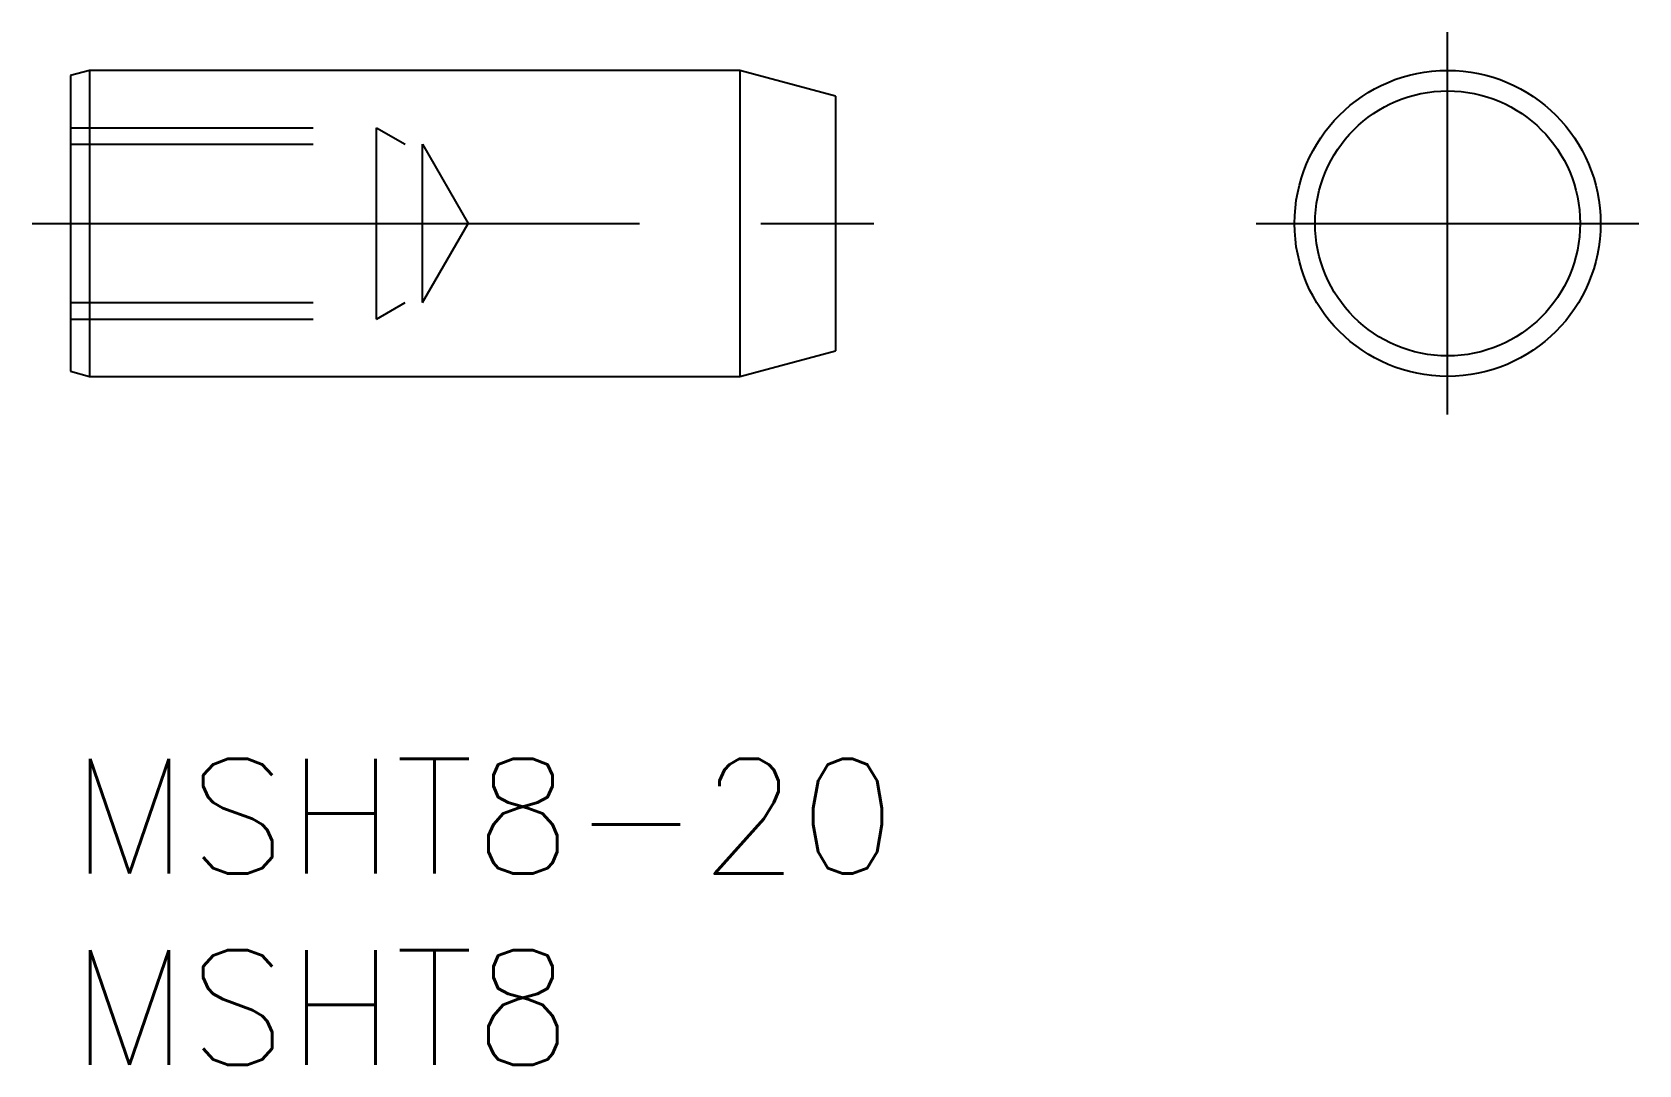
# Model space of a CAD drawing. Extents: x -1 to 41, y -8 to 19.
import ezdxf

# ---------------------------------------------------------------- set-up
doc = ezdxf.new("R2010")
doc.units = 0
doc.header["$LTSCALE"] = 0.5
doc.linetypes.add('CENTER', pattern=[50.8, 31.75, -6.35, 6.35, -6.35])
doc.linetypes.add('DASHED', pattern=[19.05, 12.7, -6.35])
for name, color, linetype in [('MSM_CENTER', 1, 'CENTER'), ('MSM_CONTINUOUS', 7, 'CONTINUOUS'), ('MSM_DASHED', 4, 'DASHED'), ('MSM_PART_NUMBER', 7, 'CONTINUOUS')]:
    doc.layers.add(name, color=color, linetype=linetype)
doc.styles.get("Standard").update_dxf_attribs({"font": 'txt.shx', "height": 1, "bigfont": 'bigfont.shx'})

# ---------------------------------------------------------------- blocks, each defined once
blk = doc.blocks.new('*U10')
at = {"layer": 'MSM_PART_NUMBER'}
blk.add_text('MSHT8-20', height=3, dxfattribs=at).set_placement((0, -3))
blk = doc.blocks.new('*U11')
at = {"layer": 'MSM_PART_NUMBER'}
blk.add_text('MSHT8', height=3, dxfattribs=at).set_placement((0, -8))

msp = doc.modelspace()

# ---------------------------------------------------------------- linework, layer by layer
at = {"layer": 'MSM_CENTER'}
for p, q in [((36, 9), (36, 19)), ((-1, 14), (21, 14)), ((31, 14), (41, 14))]:
    msp.add_line(p, q, dxfattribs=at)
at = {"layer": 'MSM_CONTINUOUS'}
for p, q in [((0.5, 18), (0, 17.866)), ((0, 17.866), (0, 10.134)), ((17.5, 18), (0.5, 18)), ((0.5, 18), (0.5, 10)), ((20, 17.33), (17.5, 18)), ((17.5, 18), (17.5, 10)), ((20, 17.33), (20, 10.67)), ((17.5, 10), (20, 10.67)), ((0, 10.134), (0.5, 10)), ((0.5, 10), (17.5, 10))]:
    msp.add_line(p, q, dxfattribs=at)
for radius in [4, 3.464]:
    msp.add_circle((36, 14), radius, dxfattribs=at)
at = {"layer": 'MSM_DASHED'}
for p, q in [((0, 16.5), (8, 16.5)), ((8, 11.5), (8, 16.5)), ((8, 16.5), (8.75, 16.067)), ((0, 16.067), (9.207, 16.067)), ((9.207, 11.933), (9.207, 16.067)), ((9.207, 16.067), (10.4, 14)), ((9.207, 11.933), (10.4, 14)), ((0, 11.933), (9.207, 11.933)), ((8, 11.5), (8.75, 11.933)), ((0, 11.5), (8, 11.5))]:
    msp.add_line(p, q, dxfattribs=at)

# ---------------------------------------------------------------- block references
at = {"layer": 'MSM_CONTINUOUS'}
for name in ['*U10', '*U11']:
    msp.add_blockref(name, (0, 0), dxfattribs=at)

doc.saveas('drawing.dxf')
